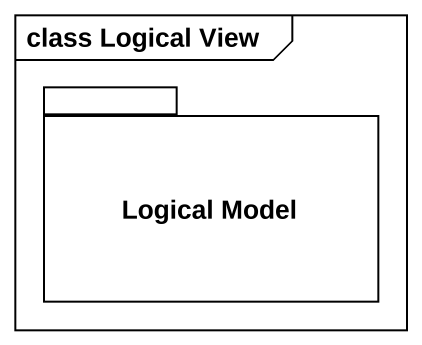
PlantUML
@startuml
mainframe class Logical View
package "Logical Model" as Logical_Model {
}
@enduml
